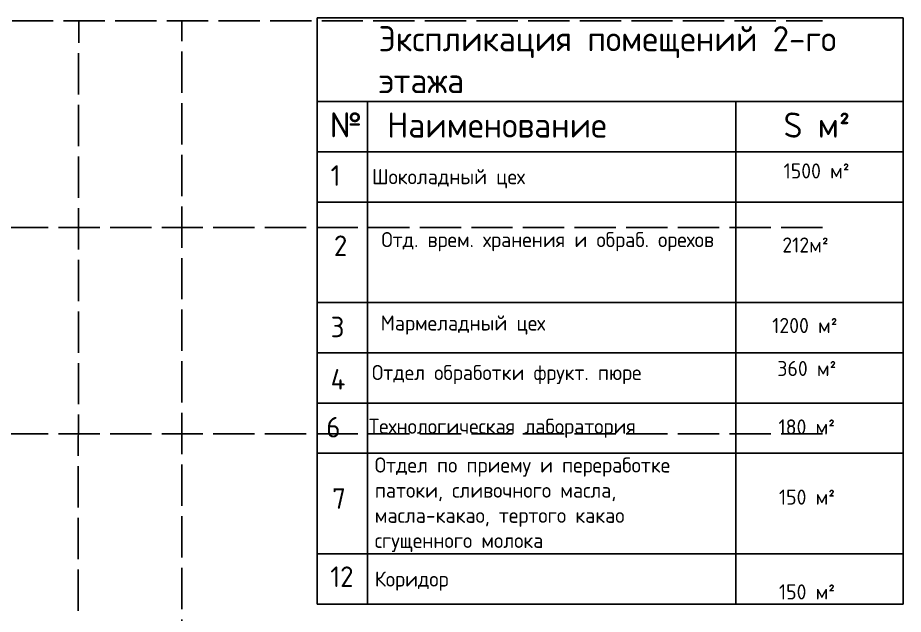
# Model space of a CAD drawing. Header units: millimetres. Extents: x -1544140 to 7445918, y -1294905 to 2019878.
# Drawn here: x 328807 to 380280, y 228664 to 263323 of the extents above; entities that cross this region are included whole.
import ezdxf

# ---------------------------------------------------------------- set-up
doc = ezdxf.new("R2010")
doc.units = ezdxf.units.MM
doc.header["$MEASUREMENT"] = 0
doc.linetypes.add('ACAD_ISO02W100', pattern=[15, 12, -3])
doc.layers.add('Plan 2', color=7, linetype='Continuous')
doc.styles.add('gost', font='GOST Common.ttf')

msp = doc.modelspace()

# ---------------------------------------------------------------- linework, layer by layer
at = {"color": 9, "linetype": 'ACAD_ISO02W100', "ltscale": 200, "true_color": 0xc4c4c5}
for p, q in [((253474.8, 263137.8), (375575.3, 263137.8)), ((332255.5, 156861.8), (332350.8, 263137.8)), ((338350.8, 156961.8), (338350.8, 263137.8)), ((253174.8, 251137.8), (375575.3, 251137.8)), ((253174.8, 239137.8), (375575.3, 239137.8))]:
    msp.add_line(p, q, dxfattribs=at)
at = {"layer": 'Plan 2'}
for p, q in [((346213.3, 263323.1), (380279.6, 263323.1)), ((346213.3, 263323.1), (346213.3, 238016.7)), ((380279.6, 263323.1), (380279.6, 238016.7)), ((346213.3, 258456.5), (380279.6, 258456.5)), ((349133.3, 258456.5), (349133.3, 238016.7)), ((370546.4, 258456.5), (370546.4, 238016.7)), ((346213.3, 255536.5), (380279.6, 255536.5)), ((346213.3, 252616.6), (380279.6, 252616.6)), ((346213.3, 246776.6), (380279.6, 246776.6)), ((346213.3, 243856.6), (380279.6, 243856.6)), ((346213.3, 240936.7), (380279.6, 240936.7)), ((346213.3, 238016.7), (380279.6, 238016.7)), ((346213.3, 238016.7), (380279.6, 238016.7)), ((346213.3, 238016.7), (346213.3, 229256.8)), ((349133.3, 238016.7), (349133.3, 229256.8)), ((370546.4, 238016.7), (370546.4, 229256.8)), ((380279.6, 238016.7), (380279.6, 229256.8)), ((346213.3, 232176.8), (380279.6, 232176.8)), ((346213.3, 229256.8), (380279.6, 229256.8))]:
    msp.add_line(p, q, dxfattribs=at)

# ---------------------------------------------------------------- texts
at = {"layer": 'Plan 2', "attachment_point": 1, "style": 'gost'}
for s, width, gutter_width, heights, insert, char_height in [('Экспликация помещений 2-го этажа', 28478.976, 4.87, [0], (349782.5, 262834.1), 1459.984), ('№', 28478.976, 4.87, [0], (346948, 257827.2), 1460), ('Наименование', 28478.976, 4.87, [0], (350279.6, 257817.9), 1459.984), ('{\\fGOST Common|b0|i0|c238|p34;S }м²', 4104.071, 4.87, [0], (373321.2, 257817.9), 1459.984), ('1500 м²', 4919.215, 4.87, [0], (373321.2, 254859.9), 875.99), ('1', 1194.326, 3.98, [0], (346996.5, 254753), 1194.3), ('Шоколадный цех', 28478.976, 4.87, [0], (349398.1, 254525.6), 875.99), ('Отд. врем. хранения и обраб. орехов', 20393.35, 4.87, [0], (349945.7, 250869), 875.99), ('2', 1194.326, 3.98, [0], (347185, 250673.1), 1194.3), ('212м²', 4919.215, 4.87, [0], (373249.9, 250555.8), 875.99), ('3', 1194.326, 3.98, [0], (346996.5, 245953.3), 1194.3), ('Мармеладный цех', 28478.976, 4.87, [1140.1], (349902.3, 246023.9), 875.99), ('1200 м²', 4919.215, 4.87, [0], (372659.2, 245878.8), 875.99), ('Отдел обработки фрукт. пюре', 28478.976, 4.87, [0], (349398.1, 243147.4), 875.99), ('360{\\fGOST Common|b0|i0|c238|p34; }м²', 4919.215, 4.87, [0], (372959.7, 243381.2), 875.99), ('4', 1194.326, 3.98, [0], (346996.5, 242909.6), 1194.3), ('6', 1194.326, 3.98, [0], (346742.1, 240131), 1194.3), ('Технологическая лаборатория', 28478.976, 4.87, [0], (349221.7, 240026.9), 875.99), ('180 м²', 4919.215, 4.87, [0], (373025.7, 239987.1), 875.99), ('\\pt14015.84366;Отдел по приему и переработке патоки, сливочного масла, масла-какао, тертого какао сгущенного молока', 19124.033, 4.87, [0], (349560, 237772.9), 875.9902), ('7', 1194.326, 3.98, [0], (347081, 235986.2), 1194.3), ('150{\\fGOST Common|b0|i0|c238|p34; }м²', 4919.215, 4.87, [0], (373051.5, 235908), 875.99), ('12', 1194.326, 3.98, [0], (346977.3, 231444.9), 1194.33), ('\\pt14015.84366;Коридор', 19124.033, 4.87, [0], (349560, 231147.8), 875.99), ('150{\\fGOST Common|b0|i0|c238|p34; }м²', 4919.215, 4.87, [0], (373051.5, 230402.6), 875.99)]:
    msp.add_mtext_dynamic_manual_height_columns(s, width=width, gutter_width=gutter_width, heights=heights, dxfattribs=dict(at, insert=insert, char_height=char_height))

doc.saveas('drawing.dxf')
